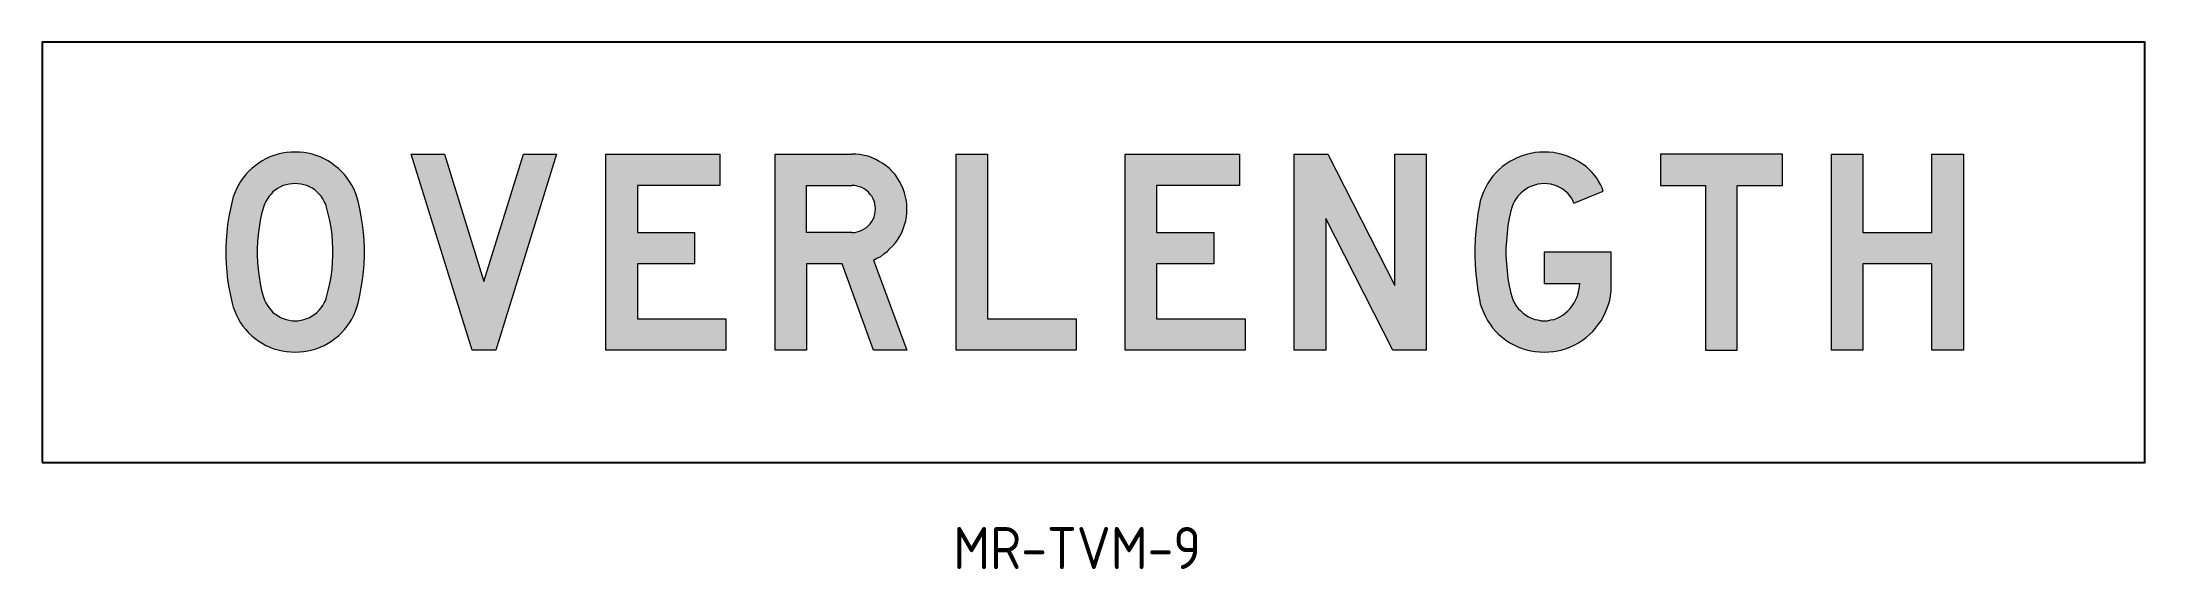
# Model space of a CAD drawing. Extents: x 16 to 166, y 189 to 227.
import ezdxf

# ---------------------------------------------------------------- set-up
doc = ezdxf.new("R2010")
doc.units = 0
doc.header["$LTSCALE"] = 12
doc.header["$MEASUREMENT"] = 0
doc.layers.get('0').update_dxf_attribs({"linetype": 'CONTINUOUS'})
for name, color, linetype in [('L25', 1, 'CONTINUOUS'), ('L35', 3, 'CONTINUOUS'), ('T25', 1, 'CONTINUOUS')]:
    doc.layers.add(name, color=color, linetype=linetype)
doc.styles.add('ISO', font='iso')

msp = doc.modelspace()

# ---------------------------------------------------------------- hatches: boundary and pattern name
at = {"layer": 'L25'}
h = msp.add_hatch(color=256, dxfattribs=at)
h.paths.add_polyline_path([(56.09, 218.73), (64.22, 218.73), (64.22, 216.5), (58.33, 216.5), (58.33, 213.15), (62.41, 213.15), (62.41, 210.9), (58.33, 210.9), (58.33, 206.98), (64.64, 206.98), (64.64, 204.74), (56.09, 204.74)])
h.paths.add_polyline_path([(42.19, 218.73), (44.58, 218.73), (47.39, 209.64), (50.2, 218.73), (52.57, 218.73), (48.23, 204.74), (46.54, 204.74)])
h.paths.add_polyline_path([(143.51, 218.73), (145.75, 218.73), (145.75, 213.15), (150.67, 213.15), (150.67, 218.73), (152.92, 218.73), (152.92, 204.74), (150.67, 204.74), (150.67, 210.9), (145.75, 210.9), (145.75, 204.74), (143.51, 204.74)])
h.paths.add_polyline_path([(131.3, 218.73), (131.3, 216.5), (134.53, 216.5), (134.53, 204.74), (136.77, 204.74), (136.77, 216.5), (140.01, 216.5), (140.01, 218.73)])
h.paths.add_polyline_path([(105.19, 218.73), (107.58, 218.73), (112.36, 209.36), (112.36, 218.73), (114.6, 218.73), (114.6, 204.74), (112.22, 204.74), (107.44, 214.13), (107.44, 204.74), (105.19, 204.74)])
h.paths.add_polyline_path([(93.12, 218.73), (101.27, 218.73), (101.27, 216.5), (95.37, 216.5), (95.37, 213.15), (99.44, 213.15), (99.44, 210.9), (95.37, 210.9), (95.37, 206.98), (101.69, 206.98), (101.69, 204.74), (93.12, 204.74)])
h.paths.add_polyline_path([(81.07, 218.73), (83.3, 218.73), (83.3, 206.98), (89.62, 206.98), (89.62, 204.74), (81.07, 204.74)])
h.paths.add_polyline_path([(68.15, 218.73), (73.62, 218.73), (73.92, 218.73), (74.21, 218.7), (74.51, 218.64), (74.79, 218.58), (75.07, 218.47), (75.33, 218.36), (75.59, 218.22), (75.84, 218.07), (76.07, 217.9), (76.31, 217.7), (76.51, 217.49), (76.71, 217.28), (76.88, 217.03), (77.04, 216.78), (77.18, 216.53), (77.28, 216.25), (77.39, 215.97), (77.46, 215.69), (77.52, 215.41), (77.55, 215.12), (77.55, 214.83), (77.55, 214.53), (77.52, 214.25), (77.47, 213.97), (77.39, 213.69), (77.3, 213.41), (77.19, 213.15), (77.05, 212.89), (76.91, 212.65), (76.74, 212.41), (76.56, 212.19), (76.35, 211.99), (76.15, 211.78), (75.92, 211.61), (75.69, 211.44), (75.42, 211.3), (75.17, 211.18), (77.55, 204.74), (75.17, 204.74), (72.93, 210.9), (70.4, 210.9), (70.4, 204.74), (68.15, 204.74)])
h.paths.add_polyline_path([(33.91, 216.64), (33.71, 216.62), (33.49, 216.59), (33.27, 216.55), (33.07, 216.49), (32.88, 216.39), (32.7, 216.3), (32.51, 216.18), (32.34, 216.04), (32.2, 215.88), (32.06, 215.73), (31.94, 215.54), (31.83, 215.35), (31.74, 215.17), (31.67, 214.96), (31.53, 214.48), (31.43, 213.99), (31.35, 213.49), (31.29, 212.99), (31.24, 212.5), (31.21, 211.99), (31.21, 211.49), (31.24, 210.99), (31.29, 210.5), (31.35, 209.98), (31.43, 209.5), (31.53, 209.01), (31.67, 208.53), (31.74, 208.32), (31.83, 208.12), (31.94, 207.94), (32.06, 207.77), (32.2, 207.6), (32.34, 207.44), (32.51, 207.32), (32.7, 207.19), (32.88, 207.08), (33.07, 207.01), (33.27, 206.93), (33.49, 206.88), (33.71, 206.85), (33.91, 206.84), (34.12, 206.85), (34.34, 206.88), (34.54, 206.93), (34.76, 207.01), (34.95, 207.08), (35.13, 207.19), (35.32, 207.32), (35.47, 207.44), (35.63, 207.6), (35.77, 207.77), (35.89, 207.94), (36, 208.12), (36.1, 208.32), (36.16, 208.53), (36.28, 209.01), (36.39, 209.5), (36.48, 209.98), (36.55, 210.5), (36.59, 210.99), (36.61, 211.49), (36.61, 211.99), (36.59, 212.5), (36.55, 212.99), (36.48, 213.49), (36.39, 213.99), (36.28, 214.48), (36.16, 214.96), (36.1, 215.17), (36, 215.35), (35.89, 215.54), (35.77, 215.73), (35.63, 215.88), (35.47, 216.04), (35.32, 216.18), (35.13, 216.3), (34.95, 216.39), (34.76, 216.49), (34.54, 216.55), (34.34, 216.59), (34.12, 216.62)], flags=16)
h.paths.add_polyline_path([(33.91, 218.87), (33.61, 218.87), (33.3, 218.84), (32.99, 218.8), (32.7, 218.72), (32.4, 218.64), (32.12, 218.53), (31.84, 218.39), (31.57, 218.25), (31.32, 218.08), (31.07, 217.91), (30.82, 217.71), (30.6, 217.49), (30.4, 217.28), (30.2, 217.03), (30.03, 216.78), (29.87, 216.52), (29.73, 216.25), (29.61, 215.97), (29.5, 215.68), (29.42, 215.38), (29.3, 214.83), (29.19, 214.28), (29.1, 213.72), (29.04, 213.15), (28.99, 212.59), (28.97, 212.03), (28.97, 211.46), (28.99, 210.9), (29.04, 210.33), (29.1, 209.77), (29.19, 209.21), (29.3, 208.65), (29.42, 208.11), (29.5, 207.81), (29.61, 207.52), (29.73, 207.24), (29.87, 206.96), (30.03, 206.7), (30.2, 206.45), (30.4, 206.22), (30.6, 205.98), (30.82, 205.78), (31.07, 205.58), (31.32, 205.39), (31.57, 205.24), (31.84, 205.08), (32.12, 204.96), (32.4, 204.85), (32.7, 204.76), (32.99, 204.69), (33.3, 204.65), (33.61, 204.62), (33.91, 204.6), (34.22, 204.62), (34.53, 204.65), (34.82, 204.69), (35.13, 204.76), (35.43, 204.85), (35.71, 204.96), (35.99, 205.08), (36.27, 205.24), (36.51, 205.39), (36.76, 205.58), (37.01, 205.78), (37.23, 205.98), (37.43, 206.22), (37.63, 206.45), (37.8, 206.7), (37.96, 206.96), (38.1, 207.24), (38.22, 207.52), (38.33, 207.81), (38.41, 208.11), (38.53, 208.65), (38.64, 209.21), (38.73, 209.77), (38.79, 210.33), (38.84, 210.9), (38.86, 211.46), (38.86, 212.03), (38.84, 212.59), (38.79, 213.15), (38.73, 213.72), (38.64, 214.28), (38.53, 214.83), (38.41, 215.38), (38.33, 215.68), (38.22, 215.97), (38.1, 216.25), (37.96, 216.52), (37.8, 216.78), (37.63, 217.03), (37.43, 217.28), (37.23, 217.49), (37.01, 217.71), (36.76, 217.91), (36.51, 218.08), (36.27, 218.25), (35.99, 218.39), (35.71, 218.53), (35.43, 218.64), (35.13, 218.72), (34.82, 218.8), (34.53, 218.84), (34.22, 218.87)])
h.paths.add_polyline_path([(123.02, 218.87), (122.69, 218.87), (122.38, 218.84), (122.06, 218.78), (121.75, 218.7), (121.44, 218.61), (121.14, 218.5), (120.85, 218.36), (120.57, 218.21), (120.29, 218.02), (120.04, 217.84), (119.79, 217.62), (119.56, 217.39), (119.34, 217.15), (119.16, 216.89), (118.97, 216.61), (118.82, 216.33), (118.68, 216.04), (118.57, 215.73), (118.46, 215.41), (118.4, 215.1), (118.29, 214.5), (118.2, 213.89), (118.13, 213.27), (118.1, 212.67), (118.07, 212.05), (118.07, 211.43), (118.1, 210.82), (118.13, 210.2), (118.2, 209.6), (118.29, 208.99), (118.4, 208.39), (118.46, 208.06), (118.57, 207.75), (118.68, 207.46), (118.82, 207.16), (118.97, 206.87), (119.16, 206.6), (119.34, 206.34), (119.56, 206.09), (119.79, 205.86), (120.04, 205.66), (120.29, 205.45), (120.57, 205.28), (120.85, 205.13), (121.14, 204.99), (121.44, 204.87), (121.75, 204.77), (122.06, 204.69), (122.38, 204.65), (122.69, 204.62), (123.02, 204.6), (123.35, 204.62), (123.67, 204.65), (123.98, 204.69), (124.29, 204.77), (124.6, 204.87), (124.9, 204.99), (125.19, 205.13), (125.47, 205.28), (125.75, 205.45), (126, 205.66), (126.25, 205.86), (126.48, 206.09), (126.68, 206.32), (126.88, 206.59), (127.07, 206.85), (127.22, 207.11), (127.36, 207.41), (127.49, 207.7), (127.6, 208), (127.69, 208.31), (127.75, 208.62), (127.8, 208.95), (127.8, 211.74), (123.02, 211.74), (123.02, 209.5), (125.55, 209.5), (125.53, 209.26), (125.49, 209.02), (125.44, 208.79), (125.36, 208.56), (125.25, 208.32), (125.15, 208.12), (125.02, 207.92), (124.87, 207.72), (124.71, 207.55), (124.52, 207.38), (124.34, 207.25), (124.14, 207.13), (123.94, 207.02), (123.72, 206.94), (123.49, 206.9), (123.25, 206.85), (123.02, 206.84), (122.79, 206.85), (122.55, 206.9), (122.34, 206.94), (122.1, 207.02), (121.9, 207.13), (121.7, 207.25), (121.52, 207.38), (121.34, 207.55), (121.17, 207.72), (121.02, 207.92), (120.89, 208.12), (120.79, 208.34), (120.71, 208.57), (120.63, 208.81), (120.52, 209.33), (120.43, 209.86), (120.37, 210.4), (120.32, 210.93), (120.29, 211.47), (120.29, 212.02), (120.32, 212.54), (120.37, 213.09), (120.43, 213.63), (120.52, 214.16), (120.63, 214.69), (120.71, 214.92), (120.79, 215.15), (120.89, 215.37), (121.02, 215.57), (121.17, 215.76), (121.34, 215.94), (121.52, 216.1), (121.7, 216.24), (121.9, 216.36), (122.1, 216.45), (122.34, 216.53), (122.55, 216.59), (122.79, 216.62), (123.02, 216.64), (123.25, 216.62), (123.49, 216.59), (123.72, 216.53), (123.94, 216.45), (124.14, 216.36), (124.34, 216.24), (124.52, 216.1), (124.71, 215.94), (124.83, 215.79), (124.96, 215.62), (125.05, 215.43), (125.13, 215.24), (127.22, 216.08), (127.15, 216.33), (127.04, 216.56), (126.9, 216.8), (126.76, 217.03), (126.6, 217.23), (126.43, 217.43), (126.25, 217.62), (126, 217.84), (125.75, 218.02), (125.47, 218.21), (125.19, 218.36), (124.9, 218.5), (124.6, 218.61), (124.29, 218.7), (123.98, 218.78), (123.67, 218.84), (123.35, 218.87)])
h.paths.add_polyline_path([(73.62, 213.15), (70.4, 213.15), (70.4, 216.5), (73.62, 216.5), (73.81, 216.49), (74, 216.45), (74.18, 216.41), (74.35, 216.35), (74.52, 216.25), (74.68, 216.14), (74.82, 216.02), (74.94, 215.86), (75.05, 215.73), (75.14, 215.55), (75.22, 215.38), (75.27, 215.2), (75.3, 215.01), (75.31, 214.83), (75.3, 214.64), (75.27, 214.45), (75.22, 214.27), (75.14, 214.1), (75.05, 213.93), (74.94, 213.77), (74.82, 213.63), (74.68, 213.51), (74.52, 213.4), (74.35, 213.3), (74.18, 213.23), (74, 213.18), (73.81, 213.15)], flags=16)

# ---------------------------------------------------------------- linework, layer by layer
at = {"color": 1, "lineweight": 0}
for points in [[(33.91, 218.87), (33.61, 218.87), (33.3, 218.84), (32.99, 218.8), (32.7, 218.72), (32.4, 218.64), (32.12, 218.53), (31.84, 218.39), (31.57, 218.25), (31.32, 218.08), (31.07, 217.91), (30.82, 217.71), (30.6, 217.49), (30.4, 217.28), (30.2, 217.03), (30.03, 216.78), (29.87, 216.52), (29.73, 216.25), (29.61, 215.97), (29.5, 215.68), (29.42, 215.38)], [(38.41, 215.38), (38.33, 215.68), (38.22, 215.97), (38.1, 216.25), (37.96, 216.52), (37.8, 216.78), (37.63, 217.03), (37.43, 217.28), (37.23, 217.49), (37.01, 217.71), (36.76, 217.91), (36.51, 218.08), (36.27, 218.25), (35.99, 218.39), (35.71, 218.53), (35.43, 218.64), (35.13, 218.72), (34.82, 218.8), (34.53, 218.84), (34.22, 218.87), (33.91, 218.87)], [(42.19, 218.73), (44.58, 218.73), (47.39, 209.64), (50.2, 218.73), (52.57, 218.73), (48.23, 204.74), (46.54, 204.74), (42.19, 218.73), (42.19, 218.73)], [(56.09, 218.73), (64.22, 218.73), (64.22, 216.5), (58.33, 216.5), (58.33, 213.15), (62.41, 213.15), (62.41, 210.9), (58.33, 210.9), (58.33, 206.98), (64.64, 206.98), (64.64, 204.74), (56.09, 204.74), (56.09, 218.73), (56.09, 218.73)], [(75.17, 211.18), (77.55, 204.74), (75.17, 204.74), (72.93, 210.9), (70.4, 210.9), (70.4, 204.74), (68.15, 204.74), (68.15, 218.73)], [(68.15, 218.73), (73.62, 218.73)], [(77.55, 214.83), (77.55, 215.12), (77.52, 215.41), (77.46, 215.69), (77.39, 215.97), (77.28, 216.25), (77.18, 216.53), (77.04, 216.78), (76.88, 217.03), (76.71, 217.28), (76.51, 217.49), (76.31, 217.7), (76.07, 217.9), (75.84, 218.07), (75.59, 218.22), (75.33, 218.36), (75.07, 218.47), (74.79, 218.58), (74.51, 218.64), (74.21, 218.7), (73.92, 218.73), (73.62, 218.73)], [(81.07, 218.73), (83.3, 218.73), (83.3, 206.98), (89.62, 206.98), (89.62, 204.74), (81.07, 204.74), (81.07, 218.73), (81.07, 218.73)], [(93.12, 218.73), (101.27, 218.73), (101.27, 216.5), (95.37, 216.5), (95.37, 213.15), (99.44, 213.15), (99.44, 210.9), (95.37, 210.9), (95.37, 206.98), (101.69, 206.98), (101.69, 204.74), (93.12, 204.74), (93.12, 218.73), (93.12, 218.73)], [(105.19, 218.73), (107.58, 218.73), (112.36, 209.36), (112.36, 218.73), (114.6, 218.73), (114.6, 204.74), (112.22, 204.74), (107.44, 214.13), (107.44, 204.74), (105.19, 204.74), (105.19, 218.73), (105.19, 218.73)], [(123.02, 218.87), (122.69, 218.87), (122.38, 218.84), (122.06, 218.78), (121.75, 218.7), (121.44, 218.61), (121.14, 218.5), (120.85, 218.36), (120.57, 218.21), (120.29, 218.02), (120.04, 217.84), (119.79, 217.62), (119.56, 217.39), (119.34, 217.15), (119.16, 216.89), (118.97, 216.61), (118.82, 216.33), (118.68, 216.04), (118.57, 215.73), (118.46, 215.41), (118.4, 215.1), (118.29, 214.5), (118.2, 213.89), (118.13, 213.27), (118.1, 212.67), (118.07, 212.05), (118.07, 211.43), (118.1, 210.82), (118.13, 210.2), (118.2, 209.6), (118.29, 208.99), (118.4, 208.39), (118.46, 208.06), (118.57, 207.75), (118.68, 207.46), (118.82, 207.16), (118.97, 206.87), (119.16, 206.6), (119.34, 206.34), (119.56, 206.09), (119.79, 205.86), (120.04, 205.66), (120.29, 205.45), (120.57, 205.28), (120.85, 205.13), (121.14, 204.99), (121.44, 204.87), (121.75, 204.77), (122.06, 204.69), (122.38, 204.65), (122.69, 204.62), (123.02, 204.6), (123.35, 204.62), (123.67, 204.65), (123.98, 204.69), (124.29, 204.77), (124.6, 204.87), (124.9, 204.99), (125.19, 205.13), (125.47, 205.28), (125.75, 205.45), (126, 205.66), (126.25, 205.86), (126.48, 206.09), (126.68, 206.32), (126.88, 206.59), (127.07, 206.85), (127.22, 207.11), (127.36, 207.41), (127.49, 207.7), (127.6, 208), (127.69, 208.31), (127.75, 208.62), (127.8, 208.95), (127.8, 211.74), (123.02, 211.74), (123.02, 209.5), (125.55, 209.5)], [(126.25, 217.62), (126, 217.84), (125.75, 218.02), (125.47, 218.21), (125.19, 218.36), (124.9, 218.5), (124.6, 218.61), (124.29, 218.7), (123.98, 218.78), (123.67, 218.84), (123.35, 218.87), (123.02, 218.87)], [(127.22, 216.08), (127.15, 216.33), (127.04, 216.56), (126.9, 216.8), (126.76, 217.03), (126.6, 217.23), (126.43, 217.43), (126.25, 217.62)], [(131.3, 218.73), (131.3, 216.5), (134.53, 216.5), (134.53, 204.74), (136.77, 204.74), (136.77, 216.5), (140.01, 216.5), (140.01, 218.73), (131.3, 218.73), (131.3, 218.73)], [(143.51, 218.73), (145.75, 218.73), (145.75, 213.15), (150.67, 213.15), (150.67, 218.73), (152.92, 218.73), (152.92, 204.74), (150.67, 204.74), (150.67, 210.9), (145.75, 210.9), (145.75, 204.74), (143.51, 204.74), (143.51, 218.73), (143.51, 218.73)], [(33.91, 216.64), (33.71, 216.62), (33.49, 216.59), (33.27, 216.55), (33.07, 216.49), (32.88, 216.39), (32.7, 216.3), (32.51, 216.18), (32.34, 216.04), (32.2, 215.88), (32.06, 215.73), (31.94, 215.54), (31.83, 215.35), (31.74, 215.17), (31.67, 214.96)], [(36.16, 214.96), (36.1, 215.17), (36, 215.35), (35.89, 215.54), (35.77, 215.73), (35.63, 215.88), (35.47, 216.04), (35.32, 216.18), (35.13, 216.3), (34.95, 216.39), (34.76, 216.49), (34.54, 216.55), (34.34, 216.59), (34.12, 216.62), (33.91, 216.64)], [(73.62, 213.15), (70.4, 213.15), (70.4, 216.5)], [(70.4, 216.5), (73.62, 216.5)], [(75.31, 214.83), (75.3, 215.01), (75.27, 215.2), (75.22, 215.38), (75.14, 215.55), (75.05, 215.73), (74.94, 215.86), (74.82, 216.02), (74.68, 216.14), (74.52, 216.25), (74.35, 216.35), (74.18, 216.41), (74, 216.45), (73.81, 216.49), (73.62, 216.5)], [(123.02, 216.64), (122.79, 216.62), (122.55, 216.59), (122.34, 216.53), (122.1, 216.45), (121.9, 216.36), (121.7, 216.24), (121.52, 216.1), (121.34, 215.94), (121.17, 215.76), (121.02, 215.57), (120.89, 215.37), (120.79, 215.15), (120.71, 214.92), (120.63, 214.69), (120.52, 214.16), (120.43, 213.63), (120.37, 213.09), (120.32, 212.54), (120.29, 212.02), (120.29, 211.47), (120.32, 210.93), (120.37, 210.4), (120.43, 209.86), (120.52, 209.33), (120.63, 208.81), (120.71, 208.57), (120.79, 208.34), (120.89, 208.12), (121.02, 207.92), (121.17, 207.72), (121.34, 207.55), (121.52, 207.38), (121.7, 207.25), (121.9, 207.13), (122.1, 207.02), (122.34, 206.94), (122.55, 206.9), (122.79, 206.85), (123.02, 206.84), (123.25, 206.85), (123.49, 206.9), (123.72, 206.94), (123.94, 207.02), (124.14, 207.13), (124.34, 207.25), (124.52, 207.38), (124.71, 207.55), (124.87, 207.72), (125.02, 207.92), (125.15, 208.12), (125.25, 208.32), (125.36, 208.56), (125.44, 208.79), (125.49, 209.02), (125.53, 209.26), (125.55, 209.5)], [(124.71, 215.94), (124.52, 216.1), (124.34, 216.24), (124.14, 216.36), (123.94, 216.45), (123.72, 216.53), (123.49, 216.59), (123.25, 216.62), (123.02, 216.64)], [(125.13, 215.24), (127.22, 216.08)], [(29.42, 215.38), (29.3, 214.83), (29.19, 214.28), (29.1, 213.72), (29.04, 213.15), (28.99, 212.59), (28.97, 212.03), (28.97, 211.46), (28.99, 210.9), (29.04, 210.33), (29.1, 209.77), (29.19, 209.21), (29.3, 208.65), (29.42, 208.11)], [(31.67, 214.96), (31.53, 214.48), (31.43, 213.99), (31.35, 213.49), (31.29, 212.99), (31.24, 212.5), (31.21, 211.99), (31.21, 211.49), (31.24, 210.99), (31.29, 210.5), (31.35, 209.98), (31.43, 209.5), (31.53, 209.01), (31.67, 208.53)], [(36.16, 208.53), (36.28, 209.01), (36.39, 209.5), (36.48, 209.98), (36.55, 210.5), (36.59, 210.99), (36.61, 211.49), (36.61, 211.99), (36.59, 212.5), (36.55, 212.99), (36.48, 213.49), (36.39, 213.99), (36.28, 214.48), (36.16, 214.96)], [(38.41, 208.11), (38.53, 208.65), (38.64, 209.21), (38.73, 209.77), (38.79, 210.33), (38.84, 210.9), (38.86, 211.46), (38.86, 212.03), (38.84, 212.59), (38.79, 213.15), (38.73, 213.72), (38.64, 214.28), (38.53, 214.83), (38.41, 215.38)], [(73.62, 213.15), (73.81, 213.15), (74, 213.18), (74.18, 213.23), (74.35, 213.3), (74.52, 213.4), (74.68, 213.51), (74.82, 213.63), (74.94, 213.77), (75.05, 213.93), (75.14, 214.1), (75.22, 214.27), (75.27, 214.45), (75.3, 214.64), (75.31, 214.83)], [(75.17, 211.18), (75.42, 211.3), (75.69, 211.44), (75.92, 211.61), (76.15, 211.78), (76.35, 211.99), (76.56, 212.19), (76.74, 212.41), (76.91, 212.65), (77.05, 212.89), (77.19, 213.15), (77.3, 213.41), (77.39, 213.69), (77.47, 213.97), (77.52, 214.25), (77.55, 214.53), (77.55, 214.83)], [(125.13, 215.24), (125.05, 215.43), (124.96, 215.62), (124.83, 215.79), (124.71, 215.94)], [(31.67, 208.53), (31.74, 208.32), (31.83, 208.12), (31.94, 207.94), (32.06, 207.77), (32.2, 207.6), (32.34, 207.44), (32.51, 207.32), (32.7, 207.19), (32.88, 207.08), (33.07, 207.01), (33.27, 206.93), (33.49, 206.88), (33.71, 206.85), (33.91, 206.84)], [(33.91, 206.84), (34.12, 206.85), (34.34, 206.88), (34.54, 206.93), (34.76, 207.01), (34.95, 207.08), (35.13, 207.19), (35.32, 207.32), (35.47, 207.44), (35.63, 207.6), (35.77, 207.77), (35.89, 207.94), (36, 208.12), (36.1, 208.32), (36.16, 208.53)], [(29.42, 208.11), (29.5, 207.81), (29.61, 207.52), (29.73, 207.24), (29.87, 206.96), (30.03, 206.7), (30.2, 206.45), (30.4, 206.22), (30.6, 205.98), (30.82, 205.78), (31.07, 205.58), (31.32, 205.39), (31.57, 205.24), (31.84, 205.08), (32.12, 204.96), (32.4, 204.85), (32.7, 204.76), (32.99, 204.69), (33.3, 204.65), (33.61, 204.62), (33.91, 204.6)], [(33.91, 204.6), (34.22, 204.62), (34.53, 204.65), (34.82, 204.69), (35.13, 204.76), (35.43, 204.85), (35.71, 204.96), (35.99, 205.08), (36.27, 205.24), (36.51, 205.39), (36.76, 205.58), (37.01, 205.78), (37.23, 205.98), (37.43, 206.22), (37.63, 206.45), (37.8, 206.7), (37.96, 206.96), (38.1, 207.24), (38.22, 207.52), (38.33, 207.81), (38.41, 208.11)]]:
    msp.add_lwpolyline(points, dxfattribs=at)
at = {"layer": 'L35'}
msp.add_lwpolyline([(15.87, 196.73), (165.87, 196.73), (165.87, 226.73), (15.87, 226.73)], close=True, dxfattribs=at)

# ---------------------------------------------------------------- texts
at = {"layer": 'T25', "color": 3, "style": 'ISO'}
msp.add_text('MR-TVM-9', height=3, dxfattribs=at).set_placement((80.86, 189.13))

doc.saveas('drawing.dxf')
